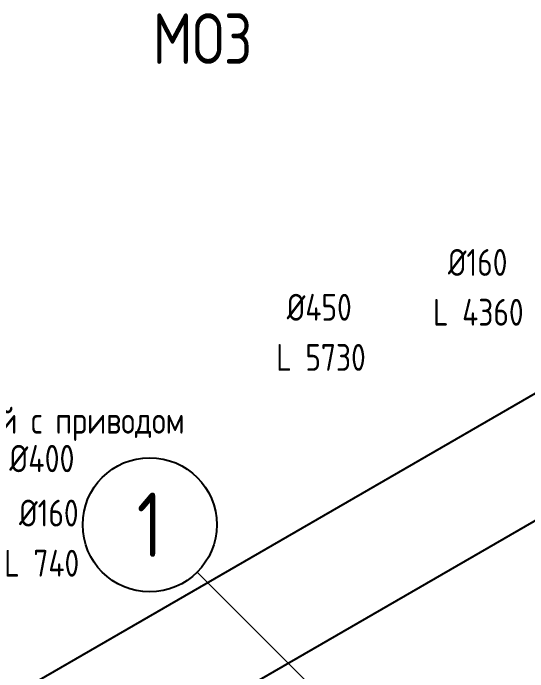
# Model space of a CAD drawing. Header units: metres. Extents: x 20 to 415, y 5 to 292.
# Drawn here: x 209.27 to 229.23, y 174.94 to 200.47 of the extents above; entities that cross this region are included whole.
import ezdxf
from ezdxf.enums import TextEntityAlignment as Align

# ---------------------------------------------------------------- set-up
doc = ezdxf.new("R2010")
doc.units = ezdxf.units.M
for name, color, linetype in [('ВОЗДУХОВОДЫ', 7, 'Continuous'), ('ОБОЗНАЧЕНИЯ', 7, 'Continuous'), ('ПОЗИЦИИ', 1, 'Continuous')]:
    doc.layers.add(name, color=color, linetype=linetype)
doc.styles.add('GOST', font='isocpeur.ttf')

msp = doc.modelspace()

# ---------------------------------------------------------------- linework, layer by layer
at = {"layer": 'ВОЗДУХОВОДЫ'}
for points in [[(234.413, 188.565), (203.705, 170.831)], [(214.416, 172.088), (236.542, 184.861)]]:
    msp.add_lwpolyline(points, dxfattribs=at)
at = {"layer": 'ПОЗИЦИИ', "lineweight": 20}
msp.add_lwpolyline([(228.563, 166.644), (216.401, 178.805)], dxfattribs=at)
at = {"layer": 'ПОЗИЦИИ'}
msp.add_circle((214.563, 180.644), 2.6, dxfattribs=at)

# ---------------------------------------------------------------- texts
at = {"layer": 'ОБОЗНАЧЕНИЯ', "style": 'GOST', "width": 0.8}
for s, height, p in [('МО3', 1.9569, (214.678, 198.51)), ('%%c160', 1.0398, (226.127, 190.292)), ('%%c450', 1.0398, (219.877, 188.554)), ('L 4360', 1.0398, (225.552, 188.361)), ('L 5730', 1.0398, (219.469, 186.611)), ('Клапан воздушный с приводом', 1.03981, (199.52, 184.173)), ('НЕРПА %%c400', 1.056, (205.012, 182.682)), ('%%c160', 1.0398, (209.496, 180.576)), ('L 740', 1.0398, (208.921, 178.633))]:
    msp.add_text(s, height=height, dxfattribs=at).set_placement(p)
at = {"layer": 'ПОЗИЦИИ', "style": 'GOST', "width": 0.8}
msp.add_text('1', height=2.5, dxfattribs=at).set_placement((214.563, 179.394), align=Align.CENTER)

doc.saveas('drawing.dxf')
